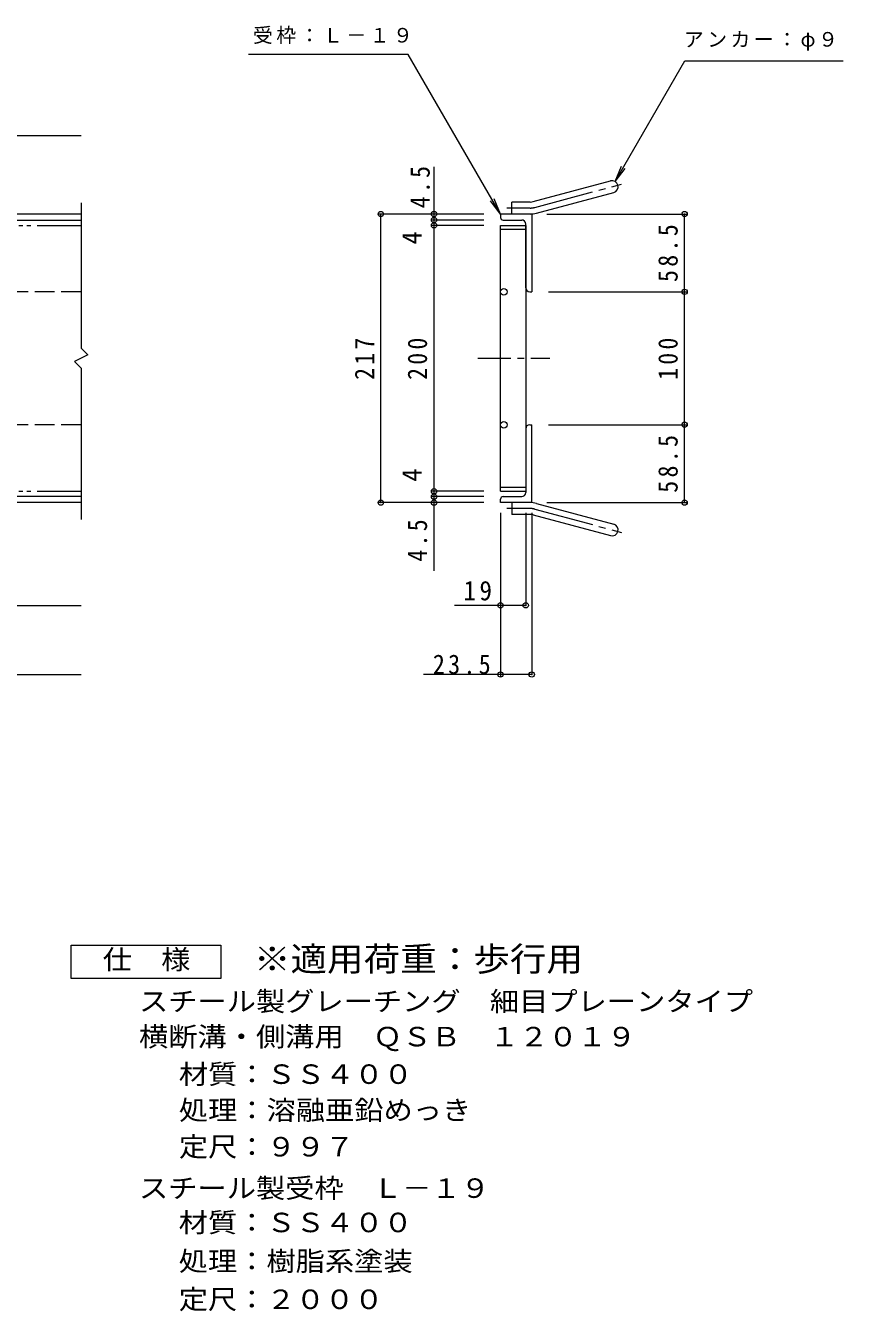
# Model space of a CAD drawing. Units: millimetres, scale not verified. Extents: x -860 to 865, y -687 to 511.
# Drawn here: x 250 to 865, y -544 to 423 of the extents above; entities that cross this region are included whole.
import ezdxf
from ezdxf.enums import TextEntityAlignment as Align

# ---------------------------------------------------------------- set-up
doc = ezdxf.new("R2010")
doc.units = ezdxf.units.MM
doc.header["$LTSCALE"] = 5
doc.header["$PDMODE"] = 32
doc.header["$PDSIZE"] = 4
for name, pattern in [('CHAIN1', [8, 5, -1, 1, -1]), ('CHAIN2', [12, 9, -1, 1, -1]), ('DASHED3', [4, 3, -1]), ('DOUBLE_CHAIN2', [12.8, 9, -1, 0.6, -0.6, 0.6, -1])]:
    doc.linetypes.add(name, pattern=pattern)
for name, color, linetype, lineweight in [('A-1_ピット', 2, 'Continuous', 9), ('A-2_蓋', 3, 'Continuous', 9), ('A-4_寸法', 7, 'Continuous', 9), ('A-5_仕様文', 7, 'Continuous', 9), ('F-4_F-4ﾚｲﾔ', 2, 'Continuous', 9)]:
    doc.layers.add(name, color=color, linetype=linetype, lineweight=lineweight)
doc.layers.add('F-5_F-5ﾚｲﾔ', color=2, linetype='Continuous')
doc.styles.add('ＭＳ ゴシック', font='')
doc.styles.get('ＭＳ ゴシック').set_extended_font_data('MS Gothic')

msp = doc.modelspace()

# ---------------------------------------------------------------- linework, layer by layer
at = {"layer": 'A-1_ピット'}
for p, q in [((632.09, 290.172), (690.281, 305.764)), ((634.42, 281.478), (692.611, 297.07)), ((292.027, 280.864), (-806.473, 280.864)), ((630.946, 280.865), (607.446, 280.865)), ((607.446, 280.865), (607.446, 278.365)), ((615.946, 280.865), (615.946, 289.865)), ((629.761, 289.865), (615.946, 289.865)), ((630.946, 280.865), (630.946, 222.365)), ((-806.473, 276.365), (292.027, 276.365)), ((609.446, 276.365), (623.446, 276.365)), ((626.446, 225.365), (626.446, 273.365)), ((629.446, 222.365), (630.946, 222.365)), ((626.446, 119.365), (626.446, 71.365)), ((629.446, 122.365), (630.946, 122.365)), ((630.946, 63.866), (630.946, 122.365)), ((292.027, 68.365), (-806.473, 68.365)), ((609.446, 68.365), (623.446, 68.365)), ((292.027, 63.865), (-806.473, 63.865)), ((607.446, 63.866), (607.446, 66.365)), ((630.946, 63.866), (607.446, 63.866)), ((615.946, 63.866), (615.946, 54.865)), ((634.42, 63.252), (692.611, 47.66)), ((629.761, 54.865), (615.946, 54.865)), ((632.09, 54.559), (690.281, 38.967))]:
    msp.add_line(p, q, dxfattribs=at)
at = {"layer": 'A-1_ピット', "linetype": 'CHAIN2'}
for p, q in [((633.255, 285.825), (698.422, 303.286)), ((629.761, 285.365), (612.141, 285.365)), ((629.761, 59.365), (612.141, 59.365)), ((633.255, 58.905), (698.422, 41.444))]:
    msp.add_line(p, q, dxfattribs=at)
at = {"layer": 'A-1_ピット', "linetype": 'DASHED3'}
for p, q in [((292.027, 222.365), (-806.473, 222.365)), ((292.027, 122.364), (-806.473, 122.364))]:
    msp.add_line(p, q, dxfattribs=at)
at = {"layer": 'A-1_ピット'}
msp.add_lwpolyline([(292.027, 289.258), (292.027, 179.865), (297.027, 174.865), (287.027, 169.865), (292.027, 164.865), (292.027, 51.179)], dxfattribs=at)
for centre, radius, start, end in [((691.446, 301.417), 4.5, 285.00014, 104.99991), ((629.761, 298.865), 9, 270, 285.00002), ((629.761, 298.865), 18, 270, 285), ((609.446, 278.365), 2, 180, 270), ((623.446, 273.365), 3, 0, 90), ((629.446, 225.365), 3, 180, 270), ((629.446, 119.365), 3, 90, 180), ((609.446, 66.365), 2, 90, 180), ((623.446, 71.365), 3, 270, 0), ((629.761, 45.865), 18, 75, 90), ((629.761, 45.865), 9, 74.99998, 90), ((691.446, 43.313), 4.5, 255.00009, 74.99986)]:
    msp.add_arc(centre, radius, start, end, dxfattribs=at)
at = {"layer": 'A-1_ピット', "linetype": 'CHAIN2'}
for centre, start, end in [((629.761, 298.865), 270, 284.99995), ((629.761, 45.865), 75.00005, 90)]:
    msp.add_arc(centre, 13.5, start, end, dxfattribs=at)
at = {"layer": 'A-2_蓋', "linetype": 'DOUBLE_CHAIN2'}
for p, q in [((195.027, 272.365), (292.027, 272.365)), ((195.027, 72.365), (292.027, 72.365))]:
    msp.add_line(p, q, dxfattribs=at)
at = {"layer": 'A-2_蓋'}
for p, q in [((607.446, 272.365), (626.446, 272.365)), ((607.446, 72.365), (607.446, 272.365)), ((626.446, 272.365), (626.446, 72.365)), ((607.446, 269.365), (626.446, 269.365)), ((607.446, 75.365), (626.446, 75.365)), ((607.446, 72.365), (626.446, 72.365))]:
    msp.add_line(p, q, dxfattribs=at)
at = {"layer": 'A-2_蓋', "linetype": 'CHAIN1'}
msp.add_line((590.35, 172.365), (644.616, 172.365), dxfattribs=at)
at = {"layer": 'A-2_蓋'}
for centre in [(609.946, 222.365), (609.946, 122.365)]:
    msp.add_circle(centre, 2.5, dxfattribs=at)
at = {"layer": 'A-4_寸法'}
for p, q in [((607.446, 280.865), (538.116, 400.947)), ((693.696, 305.314), (746.099, 396.079)), ((-63.473, 339.932), (292.027, 339.932)), ((557.446, 12.587), (557.446, 316.396)), ((693.696, 305.314), (698.479, 316.863)), ((693.696, 305.314), (701.305, 315.231)), ((607.446, 280.865), (599.836, 290.782)), ((607.446, 280.865), (602.663, 292.413)), ((594.946, 280.865), (515.946, 280.865)), ((517.446, 63.865), (517.446, 280.865)), ((642.261, 280.865), (747.446, 280.865)), ((745.946, 63.865), (745.946, 280.865)), ((594.946, 276.365), (555.946, 276.365)), ((594.946, 272.365), (555.946, 272.365)), ((643.446, 222.365), (747.446, 222.365)), ((643.446, 122.365), (747.446, 122.365)), ((594.946, 72.365), (555.946, 72.365)), ((594.946, 68.365), (555.946, 68.365)), ((594.946, 63.865), (515.946, 63.865)), ((642.261, 63.865), (747.446, 63.865)), ((607.446, 56.219), (607.446, -66.973)), ((626.446, 56.219), (626.446, -13.434)), ((630.946, 56.219), (630.946, -65.473)), ((-860.148, -13.434), (292.027, -13.434)), ((626.446, -13.434), (572.867, -13.434)), ((-806.473, -65.473), (292.027, -65.473)), ((630.946, -65.473), (549.489, -65.473))]:
    msp.add_line(p, q, dxfattribs=at)
for p in [(517.446, 280.865), (557.446, 280.865), (745.946, 280.865), (557.446, 276.365), (557.446, 272.365), (745.946, 222.365), (745.946, 122.365), (557.446, 72.365), (557.446, 68.365), (517.446, 63.865), (557.446, 63.865), (745.946, 63.865), (607.446, -13.434), (626.446, -13.434), (607.446, -65.473), (630.946, -65.473)]:
    msp.add_point(p, dxfattribs=at)
at = {"layer": 'A-5_仕様文'}
for p, q in [((538.116, 400.947), (417.819, 400.947)), ((746.099, 396.079), (865.328, 396.079))]:
    msp.add_line(p, q, dxfattribs=at)
at = {"layer": 'F-4_F-4ﾚｲﾔ'}
msp.add_lwpolyline([(284.471, -294.025), (284.471, -269.025), (396.971, -269.025), (396.971, -294.025)], close=True, dxfattribs=at)

# ---------------------------------------------------------------- texts
at = {"layer": 'A-4_寸法', "color": 2, "style": 'ＭＳ ゴシック'}
for p in [(552.446, 257.991), (552.446, 79.554)]:
    msp.add_text('4', height=14.66, rotation=90, dxfattribs=at).set_placement(p, align=Align.BOTTOM_LEFT)
at = {"layer": 'A-4_寸法', "char_height": 11, "attachment_point": 7, "style": 'ＭＳ ゴシック'}
for s, insert in [('\\T1.17;受枠：Ｌ－１９', (421.236, 408.641)), ('\\T1.17;アンカー：φ９', (745.328, 403.773))]:
    msp.add_mtext(s, dxfattribs=dict(at, insert=insert))
at = {"layer": 'A-4_寸法', "color": 2, "char_height": 14.66, "attachment_point": 7, "rotation": 90, "style": 'ＭＳ ゴシック'}
for s, insert in [('\\T1.27;\\W0.9;4.5', (554.446, 285.213)), ('\\T1.28;\\W0.9;58.5', (740.946, 229.74)), ('\\T1.27;\\W0.9;217', (512.446, 156.115)), ('\\T1.27;\\W0.9;200', (552.446, 156.115)), ('\\T1.27;\\W0.9;100', (740.946, 156.115)), ('\\T1.28;\\W0.9;58.5', (740.946, 71.24)), ('\\T1.27;\\W0.9;4.5', (552.446, 19.455))]:
    msp.add_mtext(s, dxfattribs=dict(at, insert=insert))
at = {"layer": 'A-4_寸法', "color": 2, "char_height": 14.66, "attachment_point": 7, "style": 'ＭＳ ゴシック'}
for s, insert in [('\\T1.27;\\W0.95;19', (579.566, -9.923)), ('\\T1.28;\\W0.9;23.5', (556.611, -65.299))]:
    msp.add_mtext(s, dxfattribs=dict(at, insert=insert))
at = {"layer": 'F-4_F-4ﾚｲﾔ', "style": 'ＭＳ ゴシック', "width": 1.1}
for s, p in [('仕\u3000様', (308.221, -291.525)), ('スチール製グレーチング\u3000細目プレーンタイプ', (335.515, -322.985)), ('横断溝・側溝用\u3000ＱＳＢ\u3000１２０１９', (335.515, -349.543)), ('材質：ＳＳ４００', (365.492, -377.761)), ('処理：溶融亜鉛めっき', (365.492, -404.814)), ('定尺：９９７', (365.492, -432.351)), ('スチール製受枠\u3000Ｌ－１９', (335.528, -463.494)), ('処理：樹脂系塗装', (365.38, -518.383))]:
    msp.add_text(s, height=14.66, dxfattribs=at).set_placement(p, align=Align.BOTTOM_LEFT)
at = {"layer": 'F-5_F-5ﾚｲﾔ', "color": 3, "style": 'ＭＳ ゴシック', "width": 1.1}
msp.add_text('※適用荷重：歩行用', height=18.33, dxfattribs=at).set_placement((421.971, -294.025), align=Align.BOTTOM_LEFT)
at = {"layer": 'F-5_F-5ﾚｲﾔ', "style": 'ＭＳ ゴシック', "width": 1.1}
for s, p in [('材質：ＳＳ４００', (365.38, -489.301)), ('定尺：２０００', (365.38, -547.079))]:
    msp.add_text(s, height=14.66, dxfattribs=at).set_placement(p, align=Align.BOTTOM_LEFT)

doc.saveas('drawing.dxf')
